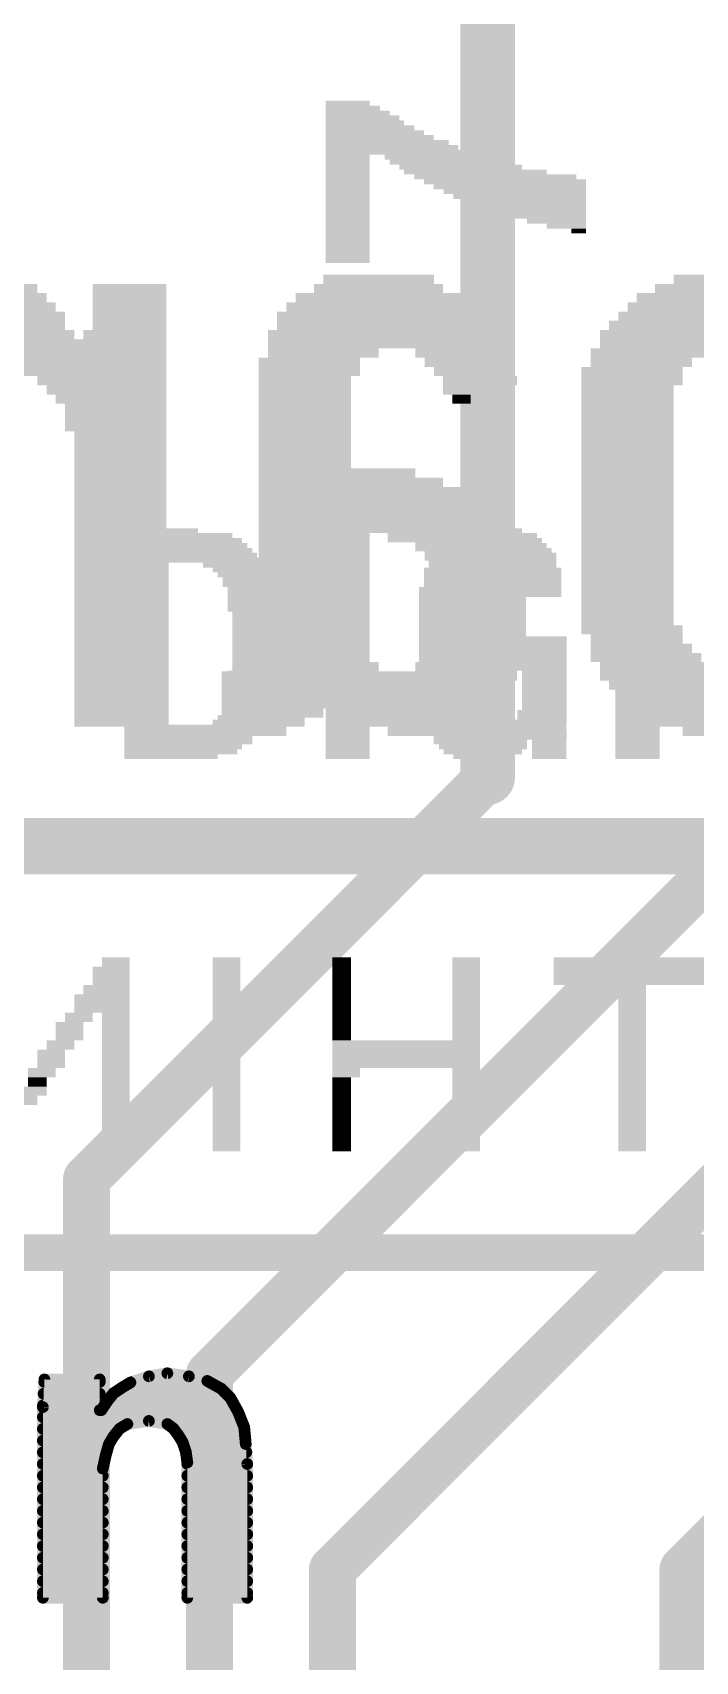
# Model space of a CAD drawing. Extents: x -25 to 82, y -36 to 56.
# Drawn here: x 42.76 to 47.07, y 37.5 to 48.09 of the extents above; entities that cross this region are included whole.
import ezdxf

# ---------------------------------------------------------------- set-up
doc = ezdxf.new("R2010")
doc.units = 0
for name, color, linetype in [('1', 12, 'CONTINUOUS'), ('21', 41, 'CONTINUOUS'), ('22', 40, 'CONTINUOUS')]:
    doc.layers.add(name, color=color, linetype=linetype)

# ---------------------------------------------------------------- blocks, each defined once
blk = doc.blocks.new('RECT')
blk.add_solid([(-0.5, -0.5), (0.5, -0.5), (-0.5, 0.5), (0.5, 0.5)])

msp = doc.modelspace()

# ---------------------------------------------------------------- linework, layer by layer
at = {"layer": '1'}
for points, const_width in [([(45.72, 49.53), (45.72, 43.25)], 0.3556), ([(46.99, 38.1), (53.34, 44.45)], 0.3048), ([(44.71, 38.1), (50.8, 44.19)], 0.3048), ([(43.91, 39.37), (48.26, 43.72)], 0.3048), ([(43.11, 40.64), (45.72, 43.25)], 0.3048), ([(43.11, 24.6126), (43.11, 40.64)], 0.3048), ([(43.91, 24.6126), (43.91, 39.37)], 0.3048), ([(44.71, 24.6126), (44.71, 38.1)], 0.3048), ([(46.99, 25.527), (46.99, 38.1)], 0.3048)]:
    msp.add_lwpolyline(points, dxfattribs=dict(at, const_width=const_width))
for points, const_width in [([(45.6311, 43.25, 1), (45.8089, 43.25)], 0.1778), ([(45.7739, 43.1961, 1), (45.6661, 43.3039)], 0.1524), ([(43.1862, 40.64, 1), (43.0338, 40.64)], 0.1524), ([(43.0561, 40.6939, 1), (43.1639, 40.5861)], 0.1524), ([(43.9862, 39.37, 1), (43.8338, 39.37)], 0.1524), ([(43.8561, 39.4239, 1), (43.9639, 39.3161)], 0.1524), ([(44.7862, 38.1, 1), (44.6338, 38.1)], 0.1524), ([(47.0662, 38.1, 1), (46.9138, 38.1)], 0.1524), ([(44.6561, 38.1539, 1), (44.7639, 38.0461)], 0.1524), ([(46.9361, 38.1539, 1), (47.0439, 38.0461)], 0.1524)]:
    msp.add_lwpolyline(points, format="xyb", dxfattribs=dict(at, const_width=const_width))
at = {"layer": '21', "const_width": 0.0762}
for points in [[(43.516, 39.356), (43.636, 39.376)], [(43.636, 39.376), (43.776, 39.356)], [(42.826, 39.156), (42.836, 39.336)], [(42.8351, 39.3192), (43.196, 39.3192)], [(42.836, 39.336), (43.196, 39.336)], [(43.196, 39.336), (43.196, 39.136)], [(43.286, 39.246), (43.346, 39.286)], [(43.346, 39.286), (43.396, 39.316)], [(43.396, 39.316), (43.516, 39.356)], [(43.4056, 39.3192), (43.9082, 39.3192)], [(43.776, 39.356), (43.896, 39.326)], [(43.896, 39.326), (43.986, 39.276)], [(43.986, 39.276), (44.046, 39.216)], [(42.826, 37.916), (42.826, 39.156)], [(42.8266, 39.1668), (43.196, 39.1668)], [(42.8308, 39.243), (43.196, 39.243)], [(43.206, 39.136), (43.246, 39.196)], [(43.2265, 39.1668), (44.0733, 39.1668)], [(43.246, 39.196), (43.286, 39.246)], [(43.2836, 39.243), (44.019, 39.243)], [(44.046, 39.216), (44.096, 39.126)], [(42.826, 39.0906), (44.1102, 39.0906)], [(43.196, 39.136), (43.206, 39.136)], [(43.376, 39.046), (43.326, 39.016)], [(43.516, 39.066), (43.376, 39.046)], [(43.636, 39.046), (43.516, 39.066)], [(43.676, 39.016), (43.636, 39.046)], [(44.096, 39.126), (44.136, 39.026)], [(42.826, 39.0144), (43.3247, 39.0144)], [(43.286, 38.966), (43.256, 38.916)], [(43.326, 39.016), (43.286, 38.966)], [(43.706, 38.976), (43.676, 39.016)], [(43.6772, 39.0144), (44.1371, 39.0144)], [(43.736, 38.926), (43.706, 38.976)], [(44.136, 39.026), (44.146, 38.916)], [(42.826, 38.9382), (43.2693, 38.9382)], [(42.826, 38.862), (43.2406, 38.862)], [(43.236, 38.846), (43.216, 38.756)], [(43.256, 38.916), (43.236, 38.846)], [(43.7287, 38.9382), (44.144, 38.9382)], [(43.756, 38.866), (43.736, 38.926)], [(43.766, 38.796), (43.756, 38.866)], [(43.7566, 38.862), (44.1502, 38.862)], [(44.146, 38.916), (44.156, 38.786)], [(42.826, 38.7858), (43.2226, 38.7858)], [(43.216, 38.756), (43.216, 37.916)], [(43.766, 37.916), (43.766, 38.796)], [(43.766, 38.7858), (44.156, 38.7858)], [(44.156, 38.786), (44.156, 37.916)], [(42.826, 38.7096), (43.216, 38.7096)], [(42.826, 38.6334), (43.216, 38.6334)], [(43.766, 38.7096), (44.156, 38.7096)], [(43.766, 38.6334), (44.156, 38.6334)], [(42.826, 38.5572), (43.216, 38.5572)], [(43.766, 38.5572), (44.156, 38.5572)], [(42.826, 38.481), (43.216, 38.481)], [(43.766, 38.481), (44.156, 38.481)], [(42.826, 38.4048), (43.216, 38.4048)], [(42.826, 38.3286), (43.216, 38.3286)], [(43.766, 38.4048), (44.156, 38.4048)], [(43.766, 38.3286), (44.156, 38.3286)], [(42.826, 38.2524), (43.216, 38.2524)], [(43.766, 38.2524), (44.156, 38.2524)], [(42.826, 38.1762), (43.216, 38.1762)], [(42.826, 38.1), (43.216, 38.1)], [(43.766, 38.1762), (44.156, 38.1762)], [(43.766, 38.1), (44.156, 38.1)], [(42.826, 38.0238), (43.216, 38.0238)], [(43.766, 38.0238), (44.156, 38.0238)], [(42.826, 37.9476), (43.216, 37.9476)], [(43.216, 37.916), (42.826, 37.916)], [(43.766, 37.9476), (44.156, 37.9476)], [(44.156, 37.916), (43.766, 37.916)]]:
    msp.add_lwpolyline(points, dxfattribs=at)
at = {"layer": '21', "const_width": 0.0381}
for points in [[(43.6387, 39.3949, 1), (43.6333, 39.3571)], [(43.6391, 39.3572, 1), (43.6329, 39.3948)], [(42.8351, 39.3383, 1), (42.8351, 39.3002)], [(42.836, 39.355, 1), (42.836, 39.3169)], [(42.855, 39.3349, 1), (42.817, 39.3371)], [(43.2151, 39.336, 1), (43.177, 39.336)], [(43.196, 39.3169, 1), (43.196, 39.355)], [(43.196, 39.3002, 1), (43.196, 39.3383)], [(43.3362, 39.3023, 1), (43.3558, 39.2697)], [(43.3566, 39.2701, 1), (43.3354, 39.3019)], [(43.39, 39.3341, 1), (43.402, 39.2979)], [(43.4058, 39.2997, 1), (43.3862, 39.3323)], [(43.4056, 39.3383, 1), (43.4056, 39.3002)], [(43.5129, 39.3748, 1), (43.5191, 39.3372)], [(43.522, 39.3379, 1), (43.51, 39.3741)], [(43.7806, 39.3745, 1), (43.7714, 39.3375)], [(43.7733, 39.3371, 1), (43.7787, 39.3749)], [(43.9053, 39.3427, 1), (43.8867, 39.3093)], [(43.8914, 39.3075, 1), (43.9006, 39.3445)], [(43.9082, 39.3002, 1), (43.9082, 39.3383)], [(43.9995, 39.2895, 1), (43.9725, 39.2625)], [(43.9767, 39.2593, 1), (43.9953, 39.2927)], [(42.8451, 39.156, 1), (42.807, 39.156)], [(42.8266, 39.1859, 1), (42.8266, 39.1478)], [(42.8308, 39.2621, 1), (42.8308, 39.224)], [(43.196, 39.224, 1), (43.196, 39.2621)], [(43.196, 39.1478, 1), (43.196, 39.1859)], [(43.2265, 39.1859, 1), (43.2265, 39.1478)], [(43.2311, 39.2079, 1), (43.2609, 39.1841)], [(43.2619, 39.1854, 1), (43.2301, 39.2066)], [(43.2836, 39.2621, 1), (43.2836, 39.224)], [(43.2754, 39.2619, 1), (43.2966, 39.2301)], [(43.3009, 39.2341, 1), (43.2711, 39.2579)], [(44.019, 39.224, 1), (44.019, 39.2621)], [(44.0627, 39.2253, 1), (44.0293, 39.2067)], [(44.0325, 39.2025, 1), (44.0595, 39.2295)], [(44.0733, 39.1478, 1), (44.0733, 39.1859)], [(42.807, 39.1571, 1), (42.845, 39.1549)], [(42.826, 39.1097, 1), (42.826, 39.0716)], [(43.196, 39.1551, 1), (43.196, 39.117)], [(43.177, 39.136, 1), (43.2151, 39.136)], [(43.1901, 39.1466, 1), (43.2219, 39.1254)], [(43.206, 39.117, 1), (43.206, 39.1551)], [(43.3733, 39.0649, 1), (43.3787, 39.0271)], [(43.3858, 39.0297, 1), (43.3662, 39.0623)], [(43.5191, 39.0848, 1), (43.5129, 39.0472)], [(43.5187, 39.0471, 1), (43.5133, 39.0849)], [(43.6474, 39.0612, 1), (43.6246, 39.0308)], [(43.6329, 39.0272, 1), (43.6391, 39.0648)], [(44.1137, 39.1331, 1), (44.0783, 39.1189)], [(44.0793, 39.1167, 1), (44.1127, 39.1353)], [(44.1102, 39.0716, 1), (44.1102, 39.1097)], [(42.826, 39.0335, 1), (42.826, 38.9954)], [(43.2711, 38.9779, 1), (43.3009, 38.9541)], [(43.3023, 38.9562, 1), (43.2697, 38.9758)], [(43.3162, 39.0323, 1), (43.3358, 38.9997)], [(43.3409, 39.0041, 1), (43.3111, 39.0279)], [(43.3247, 38.9954, 1), (43.3247, 39.0335)], [(43.6912, 39.0274, 1), (43.6608, 39.0046)], [(43.6772, 39.0335, 1), (43.6772, 38.9954)], [(43.6646, 39.0008, 1), (43.6874, 39.0312)], [(43.7223, 38.9858, 1), (43.6897, 38.9662)], [(43.6908, 38.9646, 1), (43.7212, 38.9874)], [(44.155, 39.0277, 1), (44.117, 39.0243)], [(44.1183, 39.0189, 1), (44.1537, 39.0331)], [(44.1371, 38.9954, 1), (44.1371, 39.0335)], [(42.826, 38.9573, 1), (42.826, 38.9192)], [(42.826, 38.8811, 1), (42.826, 38.843)], [(43.2546, 38.8419, 1), (43.2174, 38.8501)], [(43.2397, 38.9258, 1), (43.2723, 38.9062)], [(43.2743, 38.9108, 1), (43.2377, 38.9212)], [(43.2406, 38.843, 1), (43.2406, 38.8811)], [(43.2693, 38.9192, 1), (43.2693, 38.9573)], [(43.7287, 38.9573, 1), (43.7287, 38.9192)], [(43.7541, 38.932, 1), (43.7179, 38.92)], [(43.7197, 38.9162, 1), (43.7523, 38.9358)], [(43.7749, 38.8687, 1), (43.7371, 38.8633)], [(43.7566, 38.8811, 1), (43.7566, 38.843)], [(43.7379, 38.86, 1), (43.7741, 38.872)], [(44.165, 38.9175, 1), (44.127, 38.9145)], [(44.127, 38.9143, 1), (44.165, 38.9177)], [(44.144, 38.9192, 1), (44.144, 38.9573)], [(44.1502, 38.843, 1), (44.1502, 38.8811)], [(42.826, 38.8049, 1), (42.826, 38.7668)], [(43.1974, 38.7601, 1), (43.2346, 38.7519)], [(43.2351, 38.756, 1), (43.197, 38.756)], [(43.2177, 38.8512, 1), (43.2543, 38.8408)], [(43.2226, 38.7668, 1), (43.2226, 38.8049)], [(43.7851, 38.796, 1), (43.747, 38.796)], [(43.766, 38.8049, 1), (43.766, 38.7668)], [(43.7471, 38.7933, 1), (43.7849, 38.7987)], [(44.175, 38.786, 1), (44.1369, 38.786)], [(44.137, 38.7845, 1), (44.175, 38.7875)], [(44.156, 38.7668, 1), (44.156, 38.8049)], [(42.826, 38.7287, 1), (42.826, 38.6906)], [(42.826, 38.6525, 1), (42.826, 38.6144)], [(43.216, 38.6906, 1), (43.216, 38.7287)], [(43.216, 38.6144, 1), (43.216, 38.6525)], [(43.766, 38.7287, 1), (43.766, 38.6906)], [(43.766, 38.6525, 1), (43.766, 38.6144)], [(44.156, 38.6906, 1), (44.156, 38.7287)], [(44.156, 38.6144, 1), (44.156, 38.6525)], [(42.826, 38.5763, 1), (42.826, 38.5382)], [(43.216, 38.5382, 1), (43.216, 38.5763)], [(43.766, 38.5763, 1), (43.766, 38.5382)], [(44.156, 38.5382, 1), (44.156, 38.5763)], [(42.826, 38.5001, 1), (42.826, 38.462)], [(43.216, 38.462, 1), (43.216, 38.5001)], [(43.766, 38.5001, 1), (43.766, 38.462)], [(44.156, 38.462, 1), (44.156, 38.5001)], [(42.826, 38.4239, 1), (42.826, 38.3858)], [(42.826, 38.3477, 1), (42.826, 38.3096)], [(43.216, 38.3858, 1), (43.216, 38.4239)], [(43.216, 38.3096, 1), (43.216, 38.3477)], [(43.766, 38.4239, 1), (43.766, 38.3858)], [(43.766, 38.3477, 1), (43.766, 38.3096)], [(44.156, 38.3858, 1), (44.156, 38.4239)], [(44.156, 38.3096, 1), (44.156, 38.3477)], [(42.826, 38.2715, 1), (42.826, 38.2334)], [(43.216, 38.2334, 1), (43.216, 38.2715)], [(43.766, 38.2715, 1), (43.766, 38.2334)], [(44.156, 38.2334, 1), (44.156, 38.2715)], [(42.826, 38.1953, 1), (42.826, 38.1572)], [(42.826, 38.1191, 1), (42.826, 38.081)], [(43.216, 38.1572, 1), (43.216, 38.1953)], [(43.216, 38.081, 1), (43.216, 38.1191)], [(43.766, 38.1953, 1), (43.766, 38.1572)], [(43.766, 38.1191, 1), (43.766, 38.081)], [(44.156, 38.1572, 1), (44.156, 38.1953)], [(44.156, 38.081, 1), (44.156, 38.1191)], [(42.826, 38.0429, 1), (42.826, 38.0048)], [(43.216, 38.0048, 1), (43.216, 38.0429)], [(43.766, 38.0429, 1), (43.766, 38.0048)], [(44.156, 38.0048, 1), (44.156, 38.0429)], [(42.826, 37.9667, 1), (42.826, 37.9286)], [(42.826, 37.9351, 1), (42.826, 37.897)], [(42.807, 37.916, 1), (42.8451, 37.916)], [(43.197, 37.916, 1), (43.2351, 37.916)], [(43.216, 37.9286, 1), (43.216, 37.9667)], [(43.216, 37.897, 1), (43.216, 37.9351)], [(43.766, 37.9667, 1), (43.766, 37.9286)], [(43.766, 37.9351, 1), (43.766, 37.897)], [(43.747, 37.916, 1), (43.7851, 37.916)], [(44.1369, 37.916, 1), (44.175, 37.916)], [(44.156, 37.9286, 1), (44.156, 37.9667)], [(44.156, 37.897, 1), (44.156, 37.9351)]]:
    msp.add_lwpolyline(points, format="xyb", dxfattribs=at)

# ---------------------------------------------------------------- block references
at = {"layer": '21'}
for p, xscale, yscale in [((44.8424, 47.6026), 0.3531, 0.032), ((44.8094, 47.6347), 0.287, 0.032), ((44.8742, 47.5706), 0.4166, 0.032), ((44.9859, 47.4429), 0.6401, 0.032), ((44.9059, 47.5386), 0.4801, 0.032), ((44.9542, 47.4749), 0.5766, 0.032), ((44.9212, 47.5068), 0.5105, 0.0318), ((45.0177, 47.4109), 0.7036, 0.032), ((45.0977, 47.3471), 0.8636, 0.032), ((45.066, 47.379), 0.8001, 0.0318), ((44.8094, 47.2831), 0.287, 0.032), ((44.8094, 47.2511), 0.287, 0.032), ((45.146, 47.3151), 0.9601, 0.032), ((45.3847, 47.2831), 0.6706, 0.032), ((45.466, 47.2511), 0.7671, 0.032), ((44.8094, 47.2192), 0.287, 0.0318), ((44.8094, 47.1874), 0.287, 0.032), ((44.8094, 47.1554), 0.287, 0.032), ((44.8094, 47.1234), 0.287, 0.032), ((45.5447, 47.2192), 0.7976, 0.0318), ((45.64, 47.1874), 0.9271, 0.032), ((45.7695, 47.1554), 1.0541, 0.032), ((45.833, 47.1234), 1.0541, 0.032), ((44.8094, 47.0913), 0.287, 0.032), ((44.8094, 47.0595), 0.287, 0.0318), ((44.8094, 47.0276), 0.287, 0.032), ((45.8648, 47.0913), 0.9906, 0.032), ((45.8965, 47.0595), 0.9271, 0.0318), ((45.9283, 47.0276), 0.8636, 0.032), ((44.8094, 46.9956), 0.287, 0.032), ((44.8094, 46.9636), 0.287, 0.032), ((44.8094, 46.9317), 0.287, 0.0318), ((45.9765, 46.9956), 0.7671, 0.032), ((46.0083, 46.9636), 0.7036, 0.032), ((46.0566, 46.9317), 0.6071, 0.0318), ((44.8094, 46.8998), 0.287, 0.032), ((44.8094, 46.8678), 0.287, 0.032), ((44.8094, 46.8358), 0.287, 0.032), ((44.8094, 46.8038), 0.287, 0.032), ((46.1048, 46.8998), 0.5105, 0.032), ((46.1683, 46.8678), 0.3835, 0.032), ((46.2318, 46.8358), 0.2565, 0.032), ((46.3118, 46.8038), 0.0965, 0.032), ((44.8094, 46.7719), 0.287, 0.0318), ((44.8094, 46.7401), 0.287, 0.032), ((44.8094, 46.7081), 0.287, 0.032), ((44.8094, 46.6761), 0.287, 0.032), ((44.8094, 46.6441), 0.287, 0.032), ((44.8094, 46.6122), 0.287, 0.0318), ((43.7388, 44.7911), 0.7671, 0.032), ((43.5953, 44.8549), 0.4801, 0.032), ((43.7071, 44.823), 0.7036, 0.0318), ((44.7942, 44.8549), 0.2565, 0.032), ((44.8094, 44.823), 0.287, 0.0318), ((44.8094, 44.7911), 0.287, 0.032), ((45.753, 44.7911), 0.6401, 0.032), ((45.7683, 44.823), 0.5436, 0.0318), ((45.7518, 44.8549), 0.3835, 0.032), ((46.6954, 44.8549), 0.2896, 0.032), ((46.6954, 44.823), 0.2896, 0.0318), ((46.6954, 44.7911), 0.2896, 0.032), ((43.7553, 44.7591), 0.8001, 0.032), ((43.7718, 44.7271), 0.8331, 0.032), ((43.7871, 44.6952), 0.8636, 0.0318), ((44.8094, 44.7591), 0.287, 0.032), ((44.8094, 44.7271), 0.287, 0.032), ((44.8094, 44.6952), 0.287, 0.0318), ((45.7683, 44.6952), 0.7976, 0.0318), ((45.753, 44.7591), 0.701, 0.032), ((45.7695, 44.7271), 0.7341, 0.032), ((46.6954, 44.7591), 0.2896, 0.032), ((46.6954, 44.7271), 0.2896, 0.032), ((46.6954, 44.6952), 0.2896, 0.0318), ((43.5, 44.6314), 0.2896, 0.032), ((43.5, 44.5994), 0.2896, 0.032), ((43.8036, 44.6634), 0.8966, 0.032), ((44.0601, 44.6314), 0.3835, 0.032), ((44.1071, 44.5994), 0.3505, 0.032), ((44.8094, 44.6634), 0.287, 0.032), ((44.8094, 44.6314), 0.287, 0.032), ((44.8094, 44.5994), 0.287, 0.032), ((45.466, 44.5994), 0.32, 0.032), ((45.513, 44.6634), 0.3531, 0.032), ((45.4965, 44.6314), 0.32, 0.032), ((45.9918, 44.6634), 0.3505, 0.032), ((46.0083, 44.6314), 0.3175, 0.032), ((46.04, 44.5994), 0.32, 0.032), ((46.6954, 44.6634), 0.2896, 0.032), ((46.6954, 44.6314), 0.2896, 0.032), ((46.6954, 44.5994), 0.2896, 0.032), ((43.5, 44.5673), 0.2896, 0.032), ((43.5, 44.5355), 0.2896, 0.0318), ((43.5, 44.5036), 0.2896, 0.032), ((43.5, 44.4716), 0.2896, 0.032), ((44.1223, 44.5673), 0.32, 0.032), ((44.1389, 44.5355), 0.287, 0.0318), ((44.1554, 44.5036), 0.32, 0.032), ((44.1719, 44.4716), 0.287, 0.032), ((44.8094, 44.5673), 0.287, 0.032), ((44.8094, 44.5355), 0.287, 0.0318), ((44.8094, 44.5036), 0.287, 0.032), ((44.8094, 44.4716), 0.287, 0.032), ((45.4165, 44.4716), 0.287, 0.032), ((45.4495, 44.5673), 0.287, 0.032), ((45.4495, 44.5355), 0.287, 0.0318), ((45.4495, 44.5036), 0.287, 0.032), ((46.0566, 44.5673), 0.287, 0.032), ((46.0566, 44.5355), 0.287, 0.0318), ((46.0718, 44.5036), 0.2565, 0.032), ((46.0718, 44.4716), 0.2565, 0.032), ((46.6954, 44.5673), 0.2896, 0.032), ((46.6954, 44.5355), 0.2896, 0.0318), ((46.6954, 44.5036), 0.2896, 0.032), ((46.6954, 44.4716), 0.2896, 0.032), ((43.5, 44.4396), 0.2896, 0.032), ((43.5, 44.4076), 0.2896, 0.032), ((43.5, 44.3757), 0.2896, 0.0318), ((44.1719, 44.4396), 0.287, 0.032), ((44.1719, 44.4076), 0.287, 0.032), ((44.1719, 44.3757), 0.287, 0.0318), ((44.8094, 44.4396), 0.287, 0.032), ((44.8094, 44.4076), 0.287, 0.032), ((44.8094, 44.3757), 0.287, 0.0318), ((45.4165, 44.4396), 0.287, 0.032), ((45.4165, 44.4076), 0.287, 0.032), ((45.4165, 44.3757), 0.287, 0.0318), ((46.0718, 44.4396), 0.2565, 0.032), ((46.6954, 44.4396), 0.2896, 0.032), ((46.6954, 44.4076), 0.2896, 0.032), ((46.6954, 44.3757), 0.2896, 0.0318), ((43.5, 44.3438), 0.2896, 0.032), ((43.5, 44.3118), 0.2896, 0.032), ((43.5, 44.2798), 0.2896, 0.032), ((44.1719, 44.3438), 0.287, 0.032), ((44.1871, 44.3118), 0.2565, 0.032), ((44.1871, 44.2798), 0.2565, 0.032), ((44.8094, 44.3438), 0.287, 0.032), ((44.8094, 44.3118), 0.287, 0.032), ((44.8094, 44.2798), 0.287, 0.032), ((45.4165, 44.3438), 0.287, 0.032), ((45.4165, 44.3118), 0.287, 0.032), ((45.4165, 44.2798), 0.287, 0.032), ((46.6954, 44.3438), 0.2896, 0.032), ((46.6954, 44.3118), 0.2896, 0.032), ((46.6954, 44.2798), 0.2896, 0.032), ((43.5, 44.2479), 0.2896, 0.0318), ((43.5, 44.2161), 0.2896, 0.032), ((43.5, 44.1841), 0.2896, 0.032), ((43.5, 44.1521), 0.2896, 0.032), ((44.1871, 44.2479), 0.2565, 0.0318), ((44.2024, 44.2161), 0.287, 0.032), ((44.2024, 44.1841), 0.287, 0.032), ((44.2024, 44.1521), 0.287, 0.032), ((44.8094, 44.2479), 0.287, 0.0318), ((44.8094, 44.2161), 0.287, 0.032), ((44.8094, 44.1841), 0.287, 0.032), ((44.8094, 44.1521), 0.287, 0.032), ((45.4165, 44.2479), 0.287, 0.0318), ((45.4165, 44.2161), 0.287, 0.032), ((45.4165, 44.1841), 0.287, 0.032), ((45.4165, 44.1521), 0.287, 0.032), ((45.9931, 44.1521), 0.4801, 0.032), ((46.6954, 44.2479), 0.2896, 0.0318), ((46.6954, 44.2161), 0.2896, 0.032), ((46.6954, 44.1841), 0.2896, 0.032), ((46.6954, 44.1521), 0.2896, 0.032), ((43.5, 44.1201), 0.2896, 0.032), ((43.5, 44.0882), 0.2896, 0.0318), ((43.5, 44.0563), 0.2896, 0.032), ((44.2024, 44.1201), 0.287, 0.032), ((44.2024, 44.0882), 0.287, 0.0318), ((44.2024, 44.0563), 0.287, 0.032), ((44.8094, 44.1201), 0.287, 0.032), ((44.8094, 44.0882), 0.287, 0.0318), ((44.8094, 44.0563), 0.287, 0.032), ((45.4165, 44.1201), 0.287, 0.032), ((45.4165, 44.0882), 0.287, 0.0318), ((45.4165, 44.0563), 0.287, 0.032), ((45.9931, 44.1201), 0.4801, 0.032), ((45.9931, 44.0882), 0.4801, 0.0318), ((45.9931, 44.0563), 0.4801, 0.032), ((46.6954, 44.1201), 0.2896, 0.032), ((46.6954, 44.0882), 0.2896, 0.0318), ((46.6954, 44.0563), 0.2896, 0.032), ((43.5, 44.0243), 0.2896, 0.032), ((43.5, 43.9923), 0.2896, 0.032), ((43.5, 43.9603), 0.2896, 0.032), ((44.1871, 44.0243), 0.2565, 0.032), ((44.1871, 43.9923), 0.2565, 0.032), ((44.1871, 43.9603), 0.2565, 0.032), ((44.8094, 44.0243), 0.287, 0.032), ((44.8094, 43.9923), 0.287, 0.032), ((44.8094, 43.9603), 0.287, 0.032), ((45.4165, 44.0243), 0.287, 0.032), ((45.4165, 43.9923), 0.287, 0.032), ((45.4165, 43.9603), 0.287, 0.032), ((45.9931, 44.0243), 0.4801, 0.032), ((45.9931, 43.9923), 0.4801, 0.032), ((45.9931, 43.9603), 0.4801, 0.032), ((46.6954, 44.0243), 0.2896, 0.032), ((46.6954, 43.9923), 0.2896, 0.032), ((46.6954, 43.9603), 0.2896, 0.032), ((43.5, 43.9284), 0.2896, 0.0318), ((43.5, 43.8965), 0.2896, 0.032), ((43.5, 43.8645), 0.2896, 0.032), ((44.1719, 43.9284), 0.287, 0.0318), ((44.1719, 43.8965), 0.287, 0.032), ((44.1719, 43.8645), 0.287, 0.032), ((44.8094, 43.9284), 0.287, 0.0318), ((44.8094, 43.8965), 0.287, 0.032), ((44.8094, 43.8645), 0.287, 0.032), ((45.4165, 43.9284), 0.287, 0.0318), ((45.4165, 43.8965), 0.287, 0.032), ((45.4165, 43.8645), 0.287, 0.032), ((46.0883, 43.9284), 0.2896, 0.0318), ((46.0883, 43.8965), 0.2896, 0.032), ((46.0883, 43.8645), 0.2896, 0.032), ((46.6954, 43.9284), 0.2896, 0.0318), ((46.6954, 43.8965), 0.2896, 0.032), ((46.6954, 43.8645), 0.2896, 0.032), ((43.5, 43.8325), 0.2896, 0.032), ((43.5, 43.8007), 0.2896, 0.0318), ((43.5, 43.7688), 0.2896, 0.032), ((43.5, 43.7368), 0.2896, 0.032), ((44.1554, 43.7368), 0.32, 0.032), ((44.1719, 43.8325), 0.287, 0.032), ((44.1719, 43.8007), 0.287, 0.0318), ((44.1719, 43.7688), 0.287, 0.032), ((44.8094, 43.8325), 0.287, 0.032), ((44.8094, 43.8007), 0.287, 0.0318), ((44.8094, 43.7688), 0.287, 0.032), ((44.8094, 43.7368), 0.287, 0.032), ((45.4165, 43.8325), 0.287, 0.032), ((45.4165, 43.8007), 0.287, 0.0318), ((45.4165, 43.7688), 0.287, 0.032), ((45.433, 43.7368), 0.32, 0.032), ((46.0883, 43.8325), 0.2896, 0.032), ((46.0883, 43.8007), 0.2896, 0.0318), ((46.0883, 43.7688), 0.2896, 0.032), ((46.0883, 43.7368), 0.2896, 0.032), ((46.6954, 43.8325), 0.2896, 0.032), ((46.6954, 43.8007), 0.2896, 0.0318), ((46.6954, 43.7688), 0.2896, 0.032), ((46.6954, 43.7368), 0.2896, 0.032), ((43.5, 43.7048), 0.2896, 0.032), ((43.5, 43.6728), 0.2896, 0.032), ((43.5, 43.6409), 0.2896, 0.0318), ((44.1223, 43.6409), 0.32, 0.0318), ((44.1389, 43.7048), 0.287, 0.032), ((44.1389, 43.6728), 0.287, 0.032), ((44.8094, 43.7048), 0.287, 0.032), ((44.8094, 43.6728), 0.287, 0.032), ((44.8094, 43.6409), 0.287, 0.0318), ((45.4495, 43.7048), 0.287, 0.032), ((45.4495, 43.6728), 0.287, 0.032), ((45.466, 43.6409), 0.32, 0.0318), ((46.0731, 43.6728), 0.32, 0.032), ((46.0731, 43.6409), 0.32, 0.0318), ((46.0883, 43.7048), 0.2896, 0.032), ((46.6954, 43.7048), 0.2896, 0.032), ((46.6954, 43.6728), 0.2896, 0.032), ((46.6954, 43.6409), 0.2896, 0.0318), ((43.5, 43.609), 0.2896, 0.032), ((43.8036, 43.577), 0.8966, 0.032), ((43.7871, 43.545), 0.8636, 0.032), ((44.0919, 43.609), 0.32, 0.032), ((44.8094, 43.609), 0.287, 0.032), ((44.8094, 43.577), 0.287, 0.032), ((44.8094, 43.545), 0.287, 0.032), ((45.466, 43.609), 0.32, 0.032), ((45.513, 43.577), 0.3531, 0.032), ((45.7848, 43.545), 0.8966, 0.032), ((46.0413, 43.577), 0.3835, 0.032), ((46.0566, 43.609), 0.3531, 0.032), ((46.6954, 43.609), 0.2896, 0.032), ((46.6954, 43.577), 0.2896, 0.032), ((46.6954, 43.545), 0.2896, 0.032), ((43.7718, 43.513), 0.8331, 0.032), ((43.7718, 43.4811), 0.8331, 0.0318), ((43.7388, 43.4492), 0.7671, 0.032), ((43.7236, 43.4172), 0.7366, 0.032), ((44.8094, 43.513), 0.287, 0.032), ((44.8094, 43.4811), 0.287, 0.0318), ((44.8094, 43.4492), 0.287, 0.032), ((44.8094, 43.4172), 0.287, 0.032), ((45.8013, 43.513), 0.8636, 0.032), ((45.673, 43.4811), 0.6071, 0.0318), ((45.6895, 43.4492), 0.574, 0.032), ((45.6883, 43.4172), 0.5105, 0.032), ((46.1213, 43.4811), 0.2235, 0.0318), ((46.1213, 43.4492), 0.2235, 0.032), ((46.1213, 43.4172), 0.2235, 0.032), ((46.6954, 43.513), 0.2896, 0.032), ((46.6954, 43.4811), 0.2896, 0.0318), ((46.6954, 43.4492), 0.2896, 0.032), ((46.6954, 43.4172), 0.2896, 0.032), ((43.6588, 43.3852), 0.6071, 0.032), ((44.8094, 43.3852), 0.287, 0.032), ((45.6883, 43.3852), 0.3835, 0.032), ((45.6883, 43.3532), 0.1905, 0.032), ((46.1213, 43.3852), 0.2235, 0.032), ((46.6954, 43.3852), 0.2896, 0.032), ((46.0235, 42.9059), 36.5176, 0.032), ((46.0248, 42.9379), 36.4541, 0.032), ((46.0235, 42.9699), 36.2636, 0.032), ((46.0248, 42.8741), 36.5811, 0.0318), ((46.0248, 42.8422), 36.5811, 0.032), ((46.0248, 42.8102), 36.5811, 0.032), ((46.0248, 42.7782), 36.5811, 0.032), ((46.0248, 42.7463), 36.5811, 0.0318), ((46.0235, 42.7144), 36.5176, 0.032), ((46.0248, 42.6824), 36.4541, 0.032), ((46.0083, 42.6504), 36.3601, 0.032)]:
    msp.add_blockref('RECT', p, dxfattribs=dict(at, xscale=xscale, yscale=yscale))
at = {"layer": '22', "yscale": 0.06, "rotation": 180}
for p, xscale in [((45.01, 46.49), 0.72), ((47.26, 46.49), 0.66), ((42.55, 46.43), 0.48), ((42.58, 46.37), 0.54), ((43.39, 46.43), 0.48), ((43.39, 46.37), 0.48), ((45.01, 46.37), 1.08), ((45.01, 46.43), 0.84), ((47.26, 46.37), 1.14), ((47.29, 46.43), 0.96), ((42.61, 46.31), 0.6), ((43.39, 46.31), 0.48), ((45.01, 46.31), 1.2), ((47.29, 46.31), 1.32), ((42.64, 46.25), 0.66), ((42.64, 46.19), 0.66), ((43.39, 46.25), 0.48), ((43.39, 46.19), 0.48), ((45.01, 46.25), 1.32), ((45.04, 46.19), 1.38), ((47.26, 46.19), 1.5), ((47.29, 46.25), 1.44), ((42.67, 46.13), 0.72), ((42.97, 46.07), 1.32), ((43.36, 46.13), 0.54), ((45.01, 46.13), 1.44), ((45.04, 46.07), 1.5), ((47.26, 46.13), 1.62), ((47.29, 46.07), 1.68), ((42.97, 46.01), 1.32), ((42.97, 45.95), 1.32), ((44.56, 45.95), 0.66), ((44.65, 46.01), 0.72), ((45.52, 46.01), 0.54), ((45.58, 45.95), 0.54), ((46.78, 46.01), 0.78), ((46.72, 45.95), 0.66), ((43.15, 45.89), 0.96), ((44.56, 45.89), 0.66), ((45.61, 45.89), 0.48), ((46.66, 45.89), 0.66), ((43.21, 45.83), 0.84), ((43.24, 45.77), 0.78), ((44.53, 45.83), 0.6), ((44.53, 45.77), 0.6), ((45.67, 45.83), 0.48), ((45.58, 45.77), 0.3), ((46.66, 45.83), 0.66), ((46.63, 45.77), 0.6), ((43.27, 45.71), 0.72), ((43.3, 45.65), 0.66), ((44.53, 45.71), 0.6), ((44.53, 45.65), 0.6), ((45.55, 45.71), 0.12), ((46.63, 45.71), 0.6), ((46.63, 45.65), 0.6), ((43.3, 45.59), 0.66), ((43.3, 45.53), 0.66), ((44.53, 45.59), 0.6), ((44.53, 45.53), 0.6), ((46.63, 45.59), 0.6), ((46.63, 45.53), 0.6), ((43.33, 45.47), 0.6), ((43.33, 45.41), 0.6), ((44.53, 45.47), 0.6), ((44.53, 45.41), 0.6), ((46.63, 45.47), 0.6), ((46.63, 45.41), 0.6), ((43.33, 45.35), 0.6), ((44.53, 45.35), 0.6), ((46.63, 45.35), 0.6), ((43.33, 45.29), 0.6), ((43.33, 45.23), 0.6), ((44.53, 45.29), 0.6), ((44.74, 45.23), 1.02), ((46.63, 45.29), 0.6), ((46.63, 45.23), 0.6), ((43.33, 45.17), 0.6), ((43.33, 45.11), 0.6), ((44.83, 45.17), 1.2), ((44.89, 45.11), 1.32), ((46.63, 45.17), 0.6), ((46.63, 45.11), 0.6), ((43.33, 45.05), 0.6), ((43.33, 44.99), 0.6), ((44.95, 45.05), 1.44), ((44.98, 44.99), 1.5), ((46.63, 45.05), 0.6), ((46.63, 44.99), 0.6), ((43.33, 44.93), 0.6), ((45.01, 44.93), 1.56), ((46.63, 44.93), 0.6), ((43.33, 44.87), 0.6), ((43.33, 44.81), 0.6), ((45.01, 44.87), 1.56), ((44.53, 44.81), 0.6), ((45.46, 44.81), 0.78), ((46.63, 44.87), 0.6), ((46.63, 44.81), 0.6), ((43.33, 44.75), 0.6), ((43.33, 44.69), 0.6), ((44.53, 44.75), 0.6), ((44.53, 44.69), 0.6), ((45.58, 44.75), 0.66), ((45.61, 44.69), 0.6), ((46.63, 44.75), 0.6), ((46.63, 44.69), 0.6), ((43.33, 44.63), 0.6), ((43.33, 44.57), 0.6), ((44.53, 44.63), 0.6), ((44.53, 44.57), 0.6), ((45.64, 44.63), 0.54), ((45.67, 44.57), 0.6), ((46.63, 44.63), 0.6), ((46.63, 44.57), 0.6), ((43.33, 44.51), 0.6), ((44.53, 44.51), 0.6), ((45.67, 44.51), 0.6), ((46.63, 44.51), 0.6), ((43.33, 44.45), 0.6), ((43.33, 44.39), 0.6), ((44.53, 44.45), 0.6), ((44.53, 44.39), 0.6), ((45.67, 44.45), 0.6), ((45.67, 44.39), 0.6), ((46.63, 44.45), 0.6), ((46.63, 44.39), 0.6), ((43.33, 44.33), 0.6), ((43.33, 44.27), 0.6), ((44.53, 44.33), 0.6), ((44.53, 44.27), 0.6), ((45.67, 44.33), 0.6), ((45.67, 44.27), 0.6), ((46.63, 44.33), 0.6), ((46.63, 44.27), 0.6), ((43.33, 44.21), 0.6), ((43.33, 44.15), 0.6), ((44.53, 44.21), 0.6), ((44.53, 44.15), 0.6), ((45.67, 44.21), 0.6), ((45.67, 44.15), 0.6), ((46.66, 44.21), 0.66), ((46.69, 44.15), 0.6), ((43.33, 44.09), 0.6), ((44.5, 44.09), 0.66), ((45.67, 44.09), 0.6), ((46.72, 44.09), 0.66), ((43.33, 44.03), 0.6), ((43.33, 43.97), 0.6), ((44.56, 43.97), 0.9), ((44.53, 44.03), 0.72), ((45.58, 43.97), 0.66), ((45.64, 44.03), 0.66), ((46.75, 44.03), 0.72), ((47.29, 43.97), 1.68), ((43.33, 43.91), 0.6), ((43.33, 43.85), 0.6), ((44.95, 43.91), 1.92), ((44.92, 43.85), 1.86), ((47.29, 43.91), 1.68), ((47.29, 43.85), 1.56), ((43.33, 43.79), 0.6), ((43.33, 43.73), 0.6), ((44.92, 43.79), 1.86), ((44.89, 43.73), 1.8), ((47.29, 43.79), 1.44), ((47.29, 43.73), 1.32), ((43.33, 43.67), 0.6), ((43.33, 43.61), 0.6), ((44.32, 43.67), 0.66), ((44.26, 43.61), 0.54), ((45.25, 43.67), 0.96), ((45.28, 43.61), 0.78), ((47.29, 43.67), 1.2), ((47.29, 43.61), 0.96), ((44.26, 43.55), 0.3), ((45.31, 43.55), 0.48), ((47.29, 43.55), 0.6), ((50.8, 42.83), 24.3), ((50.8, 42.77), 24.3), ((50.8, 42.71), 24.3), ((50.8, 42.65), 24.3), ((43.3, 42.05), 0.18), ((44.02, 42.05), 0.18), ((44.77, 42.05), 0.12), ((45.58, 42.05), 0.18), ((46.66, 42.05), 1.02), ((43.27, 41.99), 0.24), ((43.27, 41.93), 0.24), ((44.02, 41.99), 0.18), ((44.02, 41.93), 0.18), ((44.77, 41.99), 0.12), ((44.77, 41.93), 0.12), ((45.58, 41.99), 0.18), ((45.58, 41.93), 0.18), ((46.66, 41.99), 1.02), ((46.66, 41.93), 1.02), ((43.21, 41.81), 0.36), ((43.24, 41.87), 0.3), ((44.02, 41.87), 0.18), ((44.02, 41.81), 0.18), ((44.77, 41.87), 0.12), ((44.77, 41.81), 0.12), ((45.58, 41.87), 0.18), ((45.58, 41.81), 0.18), ((46.66, 41.87), 0.18), ((46.66, 41.81), 0.18), ((43.21, 41.75), 0.36), ((44.02, 41.75), 0.18), ((44.77, 41.75), 0.12), ((45.58, 41.75), 0.18), ((46.66, 41.75), 0.18), ((43, 41.63), 0.18), ((43.06, 41.69), 0.18), ((43.3, 41.69), 0.18), ((43.3, 41.63), 0.18), ((44.02, 41.69), 0.18), ((44.02, 41.63), 0.18), ((44.77, 41.69), 0.12), ((44.77, 41.63), 0.12), ((45.58, 41.69), 0.18), ((45.58, 41.63), 0.18), ((46.66, 41.69), 0.18), ((46.66, 41.63), 0.18), ((42.94, 41.51), 0.18), ((43, 41.57), 0.18), ((43.3, 41.57), 0.18), ((43.3, 41.51), 0.18), ((44.02, 41.57), 0.18), ((44.02, 41.51), 0.18), ((44.77, 41.57), 0.12), ((45.19, 41.51), 0.96), ((45.58, 41.57), 0.18), ((46.66, 41.57), 0.18), ((46.66, 41.51), 0.18), ((42.88, 41.45), 0.18), ((42.88, 41.39), 0.18), ((43.3, 41.45), 0.18), ((43.3, 41.39), 0.18), ((44.02, 41.45), 0.18), ((44.02, 41.39), 0.18), ((45.19, 41.45), 0.96), ((45.19, 41.39), 0.96), ((46.66, 41.45), 0.18), ((46.66, 41.39), 0.18), ((42.82, 41.33), 0.18), ((43.3, 41.33), 0.18), ((44.02, 41.33), 0.18), ((44.8, 41.33), 0.18), ((45.58, 41.33), 0.18), ((46.66, 41.33), 0.18), ((42.76, 41.21), 0.18), ((42.79, 41.27), 0.12), ((43.3, 41.27), 0.18), ((43.3, 41.21), 0.18), ((44.02, 41.27), 0.18), ((44.02, 41.21), 0.18), ((44.77, 41.27), 0.12), ((44.77, 41.21), 0.12), ((45.58, 41.27), 0.18), ((45.58, 41.21), 0.18), ((46.66, 41.27), 0.18), ((46.66, 41.21), 0.18), ((42.61, 41.15), 0.36), ((43.3, 41.15), 0.18), ((43.3, 41.09), 0.18), ((44.02, 41.15), 0.18), ((44.02, 41.09), 0.18), ((44.77, 41.15), 0.12), ((44.77, 41.09), 0.12), ((45.58, 41.15), 0.18), ((45.58, 41.09), 0.18), ((46.66, 41.15), 0.18), ((46.66, 41.09), 0.18), ((43.3, 41.03), 0.18), ((43.3, 40.97), 0.18), ((44.02, 41.03), 0.18), ((44.02, 40.97), 0.18), ((44.77, 41.03), 0.12), ((44.77, 40.97), 0.12), ((45.58, 41.03), 0.18), ((45.58, 40.97), 0.18), ((46.66, 41.03), 0.18), ((46.66, 40.97), 0.18), ((43.3, 40.91), 0.18), ((44.02, 40.91), 0.18), ((44.77, 40.91), 0.12), ((45.58, 40.91), 0.18), ((46.66, 40.91), 0.18), ((43.3, 40.85), 0.18), ((44.02, 40.85), 0.18), ((44.77, 40.85), 0.12), ((45.58, 40.85), 0.18), ((46.66, 40.85), 0.18), ((50.8, 40.25), 24.3), ((50.8, 40.19), 24.3), ((50.8, 40.13), 24.3), ((50.8, 40.07), 24.3)]:
    msp.add_blockref('RECT', p, dxfattribs=dict(at, xscale=xscale))

doc.saveas('drawing.dxf')
